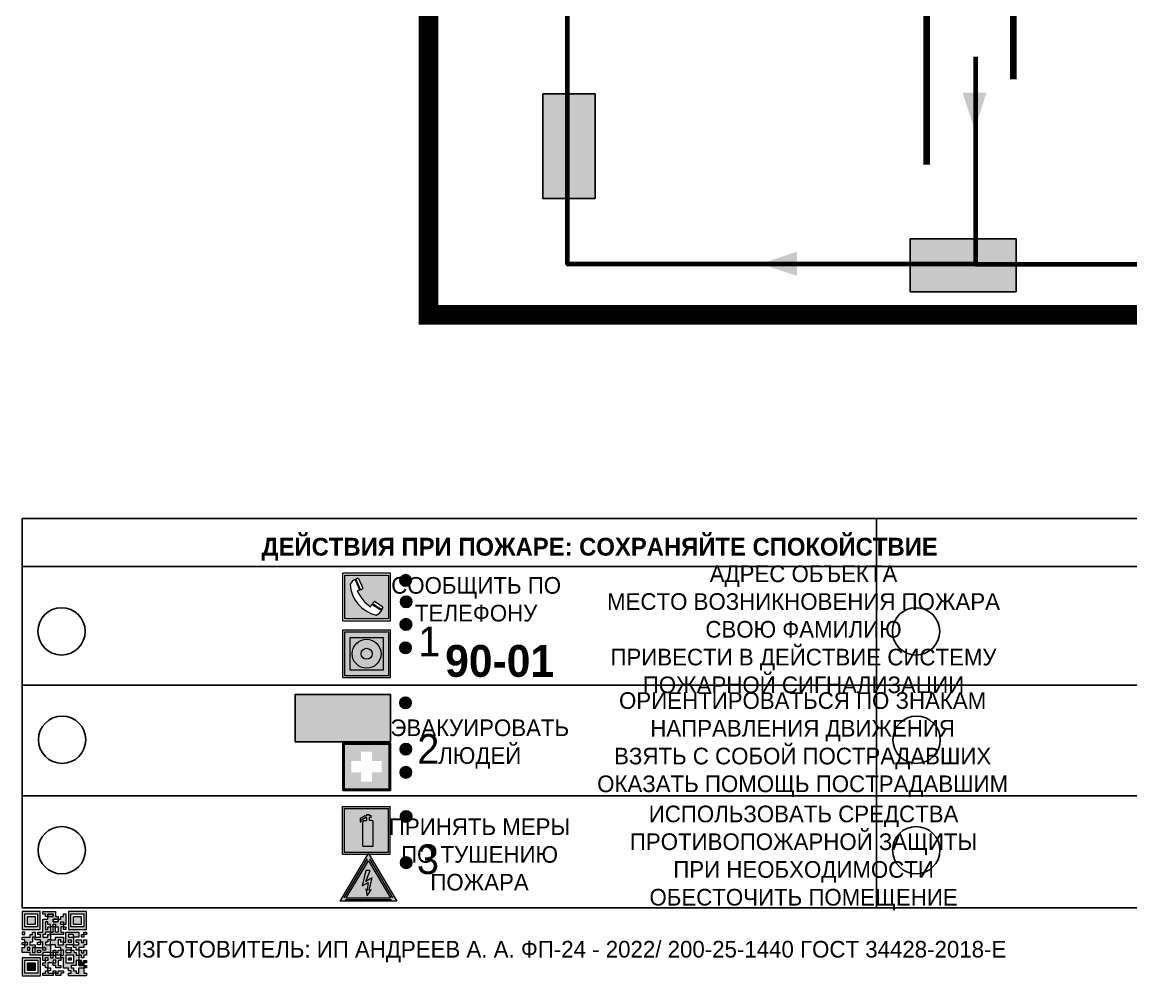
# Model space of a CAD drawing. Header units: millimetres. Extents: x 13810 to 67229, y 12374 to 21950.
# Drawn here: x 21746.5 to 21933, y 14166.9 to 14327.3 of the extents above; entities that cross this region are included whole.
import ezdxf

# ---------------------------------------------------------------- set-up
doc = ezdxf.new("R2010")
doc.units = ezdxf.units.MM
doc.layers.add('План_Штампы', color=7, linetype='Continuous')
doc.styles.add('обычный', font='arial.ttf')

# ---------------------------------------------------------------- blocks, each defined once
blk = doc.blocks.new('A$C3E6D3DDE')
at = {"lineweight": 5}
h = blk.add_hatch(color=40, dxfattribs=at)
h.paths.add_polyline_path([(24.1, 1.45), (16.46, -11.35), (31.74, -11.35)])
h.paths.add_polyline_path([(24.09, -0.46), (30.03, -10.41), (18.14, -10.41)], flags=16)
h.paths.add_polyline_path([(24.54, -3.08), (23.41, -6.02), (25.13, -5.01), (24.33, -8.5), (24.82, -8.27), (23.79, -9.86), (23.4, -8.04), (23.8, -8.43), (24.04, -6.29), (22.39, -7.25), (23.44, -3.08)], flags=0)
h = blk.add_hatch(color=256, dxfattribs=at)
h.paths.add_polyline_path([(24.37, 0.03, 0.567511), (23.82, 0.03), (17.59, -10.4, 0.582454), (17.86, -10.88), (30.32, -10.88, 0.582149), (30.6, -10.4)])
h.paths.add_polyline_path([(24.09, -0.46), (18.14, -10.41), (30.03, -10.41)], flags=16)
h.paths.add_polyline_path([(24.54, -3.08), (23.41, -6.02), (25.13, -5.01), (24.33, -8.5), (24.82, -8.27), (23.79, -9.86), (23.4, -8.04), (23.8, -8.43), (24.04, -6.29), (22.39, -7.25), (23.44, -3.08)], flags=0)
h = blk.add_hatch(color=40, dxfattribs=at)
h.paths.add_polyline_path([(24.09, -0.46), (18.14, -10.41), (30.03, -10.41)])
h.paths.add_polyline_path([(24.82, -8.27), (23.79, -9.86), (23.4, -8.04), (23.8, -8.43), (24.04, -6.29), (22.39, -7.25), (23.44, -3.08), (24.54, -3.08), (23.41, -6.02), (25.13, -5.01), (24.33, -8.5)], flags=16)
at = {"color": 40, "lineweight": 5}
for p, q in [((16.46, -11.35), (24.1, 1.45)), ((24.1, 1.45), (31.74, -11.35))]:
    blk.add_line(p, q, dxfattribs=at)
at = {"lineweight": 5}
for p, q in [((17.59, -10.4), (23.82, 0.03)), ((24.37, 0.03), (30.6, -10.4)), ((18.14, -10.41), (24.09, -0.46)), ((24.09, -0.46), (30.03, -10.41)), ((23.44, -3.08), (22.39, -7.25)), ((23.41, -6.02), (24.54, -3.08)), ((25.13, -5.01), (23.41, -6.02)), ((24.54, -3.08), (23.44, -3.08)), ((24.33, -8.5), (25.13, -5.01)), ((22.39, -7.25), (24.04, -6.29)), ((23.8, -8.43), (23.4, -8.04)), ((23.4, -8.04), (23.79, -9.86)), ((23.79, -9.86), (24.82, -8.27)), ((24.04, -6.29), (23.8, -8.43)), ((24.82, -8.27), (24.33, -8.5)), ((17.86, -10.88), (30.32, -10.88)), ((18.14, -10.41), (30.03, -10.41))]:
    blk.add_line(p, q, dxfattribs=at)
at = {"color": 50, "lineweight": 5}
blk.add_line((31.74, -11.35), (16.46, -11.35), dxfattribs=at)
blk = doc.blocks.new('A$C456E1F9C')
at = {"lineweight": 5}
h = blk.add_hatch(color=242, dxfattribs=at)
h.paths.add_polyline_path([(0.51, -1.47), (0.51, -13.26), (12.29, -13.26), (12.29, -1.47)])
h.paths.add_polyline_path([(5.42, -4.95, -0.254479), (4.78, -5.4), (3.52, -2.53, -0.209735), (4.23, -2.4)], flags=16)
h.paths.add_polyline_path([(8.53, -8.6), (10.87, -10.17), (10.54, -10.76), (8.03, -9.13, -0.192251)], flags=16)
h.paths.add_polyline_path([(4.61, -5.49, 0.005518), (3.87, -5.72, 0.128647), (7.49, -10.01, 0.00809), (7.83, -9.33), (10.47, -10.97, -0.16736), (8.99, -12.25, -0.327862), (1.95, -3.95, -0.166952), (3.36, -2.62)], flags=16)
at = {"color": 242, "lineweight": 5}
for p, q in [((0, -13.77), (0, -0.97)), ((12.8, -0.97), (0, -0.97)), ((4.61, -5.49), (3.36, -2.62)), ((3.52, -2.53), (4.78, -5.4)), ((4.23, -2.4), (5.42, -4.95)), ((12.8, -13.77), (12.8, -0.97)), ((10.81, -10.12), (8.53, -8.6)), ((7.83, -9.33), (10.47, -10.97)), ((8.03, -9.13), (10.54, -10.76)), ((10.54, -10.76), (10.8, -10.3)), ((10.8, -10.3), (10.81, -10.12)), ((0, -13.77), (12.8, -13.77))]:
    blk.add_line(p, q, dxfattribs=at)
blk.add_lwpolyline([(0.51, -1.47), (12.29, -1.47), (12.29, -13.26), (0.51, -13.26)], close=True, dxfattribs=at)
for centre, radius, start, end in [((4.59, -5.34), 2.99, 114.2845, 152.1974), ((4.02, -3.27), 0.891, 76.3284, 123.7092), ((11.12, -3.31), 9.19, 183.9915, 256.6009), ((14.98, -39.1), 35.17, 107.1487, 108.4135), ((13.86, -0.94), 11.08, 205.5536, 234.8762), ((4.68, -4.59), 0.824, 276.9621, 334.0723), ((8.94, -9.5), 0.989, 114.4092, 157.9388), ((-13.31, 0.8), 23.44, 332.5487, 334.4027), ((7.87, -9.46), 3, 291.9291, 329.9329)]:
    blk.add_arc(centre, radius, start, end, dxfattribs=at)
blk = doc.blocks.new('A$C54414219')
at = {"true_color": 0xffffff}
h = blk.add_hatch(color=7, dxfattribs=at)
h.paths.add_polyline_path([(2.39, -9.45), (2.39, -18.3), (11.23, -18.3), (11.23, -9.45)], flags=0)
h.paths.add_polyline_path([(10.71, -13.87, -1), (2.92, -13.87, -1)], flags=0)
h.paths.add_polyline_path([(8.3, -13.87, -1), (5.33, -13.87, -1)], flags=0)
h.paths.add_polyline_path([(0.41, -7.47), (0.41, -20.27), (13.21, -20.27), (13.21, -7.47)])
h.paths.add_polyline_path([(0.92, -19.77), (12.71, -19.77), (12.71, -7.98), (0.92, -7.98)], flags=16)
h.paths.add_polyline_path([(11.23, -9.45), (11.23, -18.3), (2.39, -18.3), (2.39, -9.45)], flags=0)
at = {"lineweight": 5}
h = blk.add_hatch(color=242, dxfattribs=at)
h.paths.add_polyline_path([(12.71, -7.98), (0.92, -7.98), (0.92, -19.77), (12.71, -19.77)])
h.paths.add_polyline_path([(11.23, -18.3), (2.39, -18.3), (2.39, -9.45), (11.23, -9.45)], flags=16)
h.paths.add_polyline_path([(10.71, -13.87, -1), (2.92, -13.87, -1)], flags=0)
h.paths.add_polyline_path([(8.3, -13.87, -1), (5.33, -13.87, -1)], flags=0)
at = {"true_color": 0xffffff}
h = blk.add_hatch(color=7, dxfattribs=at)
h.paths.add_polyline_path([(2.39, -9.45), (2.39, -18.3), (11.23, -18.3), (11.23, -9.45)])
h.paths.add_polyline_path([(10.71, -13.87, -1), (2.92, -13.87, -1)], flags=16)
h.paths.add_polyline_path([(8.3, -13.87, -1), (5.33, -13.87, -1)], flags=0)
at = {"lineweight": 5}
h = blk.add_hatch(color=242, dxfattribs=at)
h.paths.add_polyline_path([(2.92, -13.87, 1), (10.71, -13.87, 1)])
h.paths.add_polyline_path([(8.3, -13.87, -1), (5.33, -13.87, -1)], flags=16)
at = {"color": 242, "lineweight": 5}
for p, q in [((0.41, -20.27), (0.41, -7.47)), ((0.41, -7.47), (13.21, -7.47)), ((0.41, -7.47), (13.21, -7.47)), ((13.21, -20.27), (13.21, -7.47)), ((0.41, -20.27), (13.21, -20.27))]:
    blk.add_line(p, q, dxfattribs=at)
for points in [[(0.92, -7.98), (12.71, -7.98), (12.71, -19.77), (0.92, -19.77)], [(2.39, -9.45), (11.23, -9.45), (11.23, -18.3), (2.39, -18.3)]]:
    blk.add_lwpolyline(points, close=True, dxfattribs=at)
for radius in [3.89, 1.49]:
    blk.add_circle((6.81, -13.87), radius, dxfattribs=at)
blk = doc.blocks.new('A$C32E8229D')
at = {"true_color": 0xffffff}
blk.add_hatch(color=7, dxfattribs=at).paths.add_polyline_path([(0, 0), (0, -8), (16, -8), (16, 0)])
h = blk.add_hatch(color=126)
h.paths.add_polyline_path([(0.2, -0.2), (15.8, -0.2), (15.8, -7.8), (0.2, -7.8)])
h.paths.add_polyline_path([(13.49, -2.05), (12.08, -2.05), (11.37, -2.63, 0.162397), (11.29, -2.84), (11.29, -3.63), (10.35, -3.63), (10.35, -4.05), (11.68, -4.05), (11.68, -3.48), (12.26, -4.28), (11.29, -5.1), (11.29, -6.78), (11.85, -6.78), (11.85, -5.44), (12.8, -4.64), (12.8, -5.94), (14.46, -5.94), (14.46, -5.39), (13.45, -5.39), (13.45, -3.97), (12.46, -2.59), (13.15, -2.59), (13.69, -3.34), (14.18, -3)], flags=16)
h.paths.add_polyline_path([(10.74, -1.82, 1), (11.8, -1.82, 1)], flags=16)
h.paths.add_polyline_path([(9.39, -3.59), (5.99, -3.59), (6.56, -3.03), (5.91, -3.03), (5.1, -3.83), (5.91, -4.64), (6.56, -4.64), (5.99, -4.09), (9.39, -4.09)], flags=16)
h.paths.add_polyline_path([(4.29, -1.08), (1.72, -1.08), (1.72, -6.6), (4.29, -6.6)], flags=16)
at = {"color": 126}
blk.add_lwpolyline([(16, -8), (0, -8), (0, 0), (16, 0)], close=True, dxfattribs=at)
blk = doc.blocks.new('A$C18900ED3')
h = blk.add_hatch(color=126)
h.paths.add_polyline_path([(-0.18, -0.18), (-7.02, -0.18), (-7.02, -7.02), (-0.18, -7.02)])
h.paths.add_polyline_path([(-5.89, -4.46), (-5.89, -2.77), (-4.46, -2.77), (-4.46, -1.31), (-2.77, -1.31), (-2.77, -2.77), (-1.33, -2.77), (-1.33, -4.46), (-2.77, -4.46), (-2.77, -5.89), (-4.46, -5.89), (-4.46, -4.46)], flags=16)
at = {"color": 126}
for p, q in [((-7.2, 0), (-7.2, -7.2)), ((0, 0), (-7.2, 0)), ((0, -7.2), (0, 0)), ((-7.02, -7.02), (-7.02, -0.18)), ((-7.02, -0.18), (-0.18, -0.18)), ((-0.18, -0.18), (-0.18, -7.02)), ((-7.2, -7.2), (0, -7.2)), ((-0.18, -7.02), (-7.02, -7.02))]:
    blk.add_line(p, q, dxfattribs=at)
blk = doc.blocks.new('A$C3AD82952')
at = {"true_color": 0xf5f5ff}
h = blk.add_hatch(color=7, dxfattribs=at)
h.dxf.hatch_style = 1
h.paths.add_polyline_path([(8.21, 8.73, 0.414214), (7.89, 9.05), (7.22, 9.05), (7.22, 9.92), (7.59, 9.92, 1), (7.57, 10.36), (7.22, 10.36), (7.22, 10.6), (6.43, 10.6), (6.43, 10.36), (6.01, 10.36), (4.74, 9.59), (4.74, 8.69), (4.98, 8.73), (4.98, 9.26), (6.12, 9.91), (6.43, 9.91), (6.43, 9.05), (5.76, 9.05, 0.414214), (5.44, 8.73), (5.44, 2.2), (8.21, 2.2)], flags=0)
h.paths.add_polyline_path([(12.8, 12.8), (0, 12.8), (0, 0), (12.8, 0)])
h.paths.add_polyline_path([(0.51, 12.29), (12.29, 12.29), (12.29, 0.51), (0.51, 0.51)], flags=16)
h.paths.add_polyline_path([(4.74, 9.59), (6.01, 10.36), (6.43, 10.36), (6.43, 10.6), (7.22, 10.6), (7.22, 10.36), (7.59, 10.36, -0.94586), (7.59, 9.92), (7.22, 9.92), (7.22, 9.05), (7.89, 9.05, -0.414214), (8.21, 8.73), (8.21, 2.2), (5.44, 2.2), (5.44, 8.73, -0.414214), (5.76, 9.05), (6.43, 9.05), (6.43, 9.91), (6.12, 9.91), (4.98, 9.26), (4.98, 8.73), (4.74, 8.69)], flags=0)
h = blk.add_hatch(color=242)
h.dxf.hatch_style = 1
h.paths.add_polyline_path([(12.29, 12.29), (0.51, 12.29), (0.51, 0.51), (12.29, 0.51)])
h.paths.add_polyline_path([(4.74, 8.69), (4.74, 9.59), (6.01, 10.36), (6.43, 10.36), (6.43, 10.6), (7.22, 10.6), (7.22, 10.36), (7.59, 10.36, -0.94586), (7.59, 9.92), (7.22, 9.92), (7.22, 9.05), (7.89, 9.05, -0.414214), (8.21, 8.73), (8.21, 2.2), (5.44, 2.2), (5.44, 8.73, -0.414214), (5.76, 9.05), (6.43, 9.05), (6.43, 9.91), (6.12, 9.91), (4.98, 9.26), (4.98, 8.73)], flags=16)
h = blk.add_hatch(color=7, dxfattribs=at)
h.dxf.hatch_style = 1
h.paths.add_polyline_path([(8.21, 8.73, 0.414214), (7.89, 9.05), (7.22, 9.05), (7.22, 9.92), (7.59, 9.92, 1), (7.57, 10.36), (7.22, 10.36), (7.22, 10.6), (6.43, 10.6), (6.43, 10.36), (6.01, 10.36), (4.74, 9.59), (4.74, 8.69), (4.98, 8.73), (4.98, 9.26), (6.12, 9.91), (6.43, 9.91), (6.43, 9.05), (5.76, 9.05, 0.414214), (5.44, 8.73), (5.44, 2.2), (8.21, 2.2)])
at = {"color": 242, "lineweight": 5}
for p, q in [((0, 0), (0, 12.8)), ((0, 12.8), (12.8, 12.8)), ((12.8, 0), (12.8, 12.8)), ((6.01, 10.36), (4.74, 9.59)), ((4.74, 9.59), (4.74, 8.69)), ((4.98, 9.26), (6.12, 9.91)), ((4.98, 8.73), (4.98, 9.26)), ((5.76, 9.05), (6.43, 9.05)), ((6.01, 10.36), (6.43, 10.36)), ((6.12, 9.91), (6.43, 9.91)), ((7.22, 10.6), (6.43, 10.6)), ((6.43, 10.6), (6.43, 10.36)), ((6.43, 9.91), (6.43, 9.05)), ((7.22, 10.36), (7.22, 10.6)), ((7.59, 10.36), (7.22, 10.36)), ((7.22, 9.05), (7.22, 9.92)), ((7.59, 9.92), (7.22, 9.92)), ((7.89, 9.05), (7.22, 9.05)), ((4.74, 8.69), (4.98, 8.73)), ((5.44, 2.2), (5.44, 8.73)), ((8.21, 2.2), (8.21, 8.73)), ((0, 0), (12.8, 0)), ((5.44, 2.2), (8.21, 2.2))]:
    blk.add_line(p, q, dxfattribs=at)
blk.add_lwpolyline([(0.51, 12.29), (12.29, 12.29), (12.29, 0.51), (0.51, 0.51)], close=True, dxfattribs=at)
for centre, radius, start, end in [((5.76, 8.73), 0.32, 90, 180), ((7.58, 10.14), 0.223, 273.1875, 86.8125), ((7.89, 8.73), 0.32, 0, 90)]:
    blk.add_arc(centre, radius, start, end, dxfattribs=at)
blk = doc.blocks.new('QR')
at = {"lineweight": 0}
h = blk.add_hatch(color=256, dxfattribs=at)
h.dxf.hatch_style = 1
h.paths.add_polyline_path([(9241.16, 2687.38), (9242.01, 2687.38), (9242.01, 2687.83), (9241.59, 2687.83), (9241.59, 2688.68), (9239.45, 2688.68), (9239.45, 2688.25), (9239.86, 2688.25), (9239.86, 2687.83), (9240.29, 2687.83), (9240.29, 2688.25), (9241.16, 2688.25), (9241.16, 2687.83), (9240.29, 2687.83), (9240.29, 2687.38), (9239.45, 2687.38), (9239.45, 2685.22), (9238.57, 2685.22), (9238.57, 2684.8), (9239.02, 2684.8), (9239.02, 2684.37), (9238.13, 2684.37), (9238.13, 2683.92), (9239.02, 2683.92), (9239.02, 2683.5), (9239.44, 2683.5), (9239.44, 2682.64), (9239.87, 2682.64), (9239.87, 2682.18), (9239.44, 2682.18), (9239.44, 2682.64), (9238.13, 2682.64), (9238.13, 2681.76), (9237.71, 2681.76), (9237.71, 2682.64), (9238.13, 2682.64), (9238.13, 2683.07), (9237.27, 2683.07), (9237.27, 2683.51), (9237.71, 2683.51), (9237.71, 2684.37), (9238.13, 2684.37), (9238.13, 2685.22), (9237.71, 2685.22), (9237.71, 2684.8), (9237.28, 2684.8), (9237.28, 2684.38), (9235.98, 2684.38), (9235.98, 2683.92), (9236.4, 2683.92), (9236.4, 2683.49), (9236.84, 2683.49), (9236.84, 2683.07), (9236.4, 2683.07), (9236.4, 2682.64), (9235.98, 2682.64), (9235.98, 2681.76), (9237.29, 2681.76), (9237.29, 2681.33), (9239.43, 2681.33), (9239.43, 2681.76), (9240.74, 2681.76), (9240.74, 2683.05), (9239.87, 2683.05), (9239.87, 2683.5), (9240.29, 2683.5), (9240.29, 2683.91), (9240.74, 2683.91), (9240.74, 2684.81), (9240.29, 2684.81), (9240.29, 2684.79), (9240.29, 2684.37), (9239.45, 2684.37), (9239.45, 2684.8), (9239.87, 2684.8), (9239.87, 2685.21), (9240.74, 2685.21), (9240.74, 2686.1), (9240.29, 2686.1), (9240.29, 2685.64), (9239.86, 2685.64), (9239.86, 2686.95), (9240.29, 2686.95), (9240.29, 2686.52), (9240.74, 2686.52), (9240.74, 2686.1), (9241.16, 2686.1), (9241.16, 2686.53), (9241.59, 2686.53), (9241.59, 2686.1), (9242.02, 2686.1), (9242.02, 2685.21), (9241.59, 2685.21), (9241.59, 2686.1), (9241.16, 2686.1), (9241.16, 2685.21), (9240.74, 2685.21), (9240.74, 2684.81), (9242.89, 2684.81), (9242.89, 2685.22), (9242.47, 2685.22), (9242.47, 2686.11), (9242.89, 2686.11), (9242.89, 2686.52), (9242.46, 2686.52), (9242.46, 2686.95), (9242.89, 2686.95), (9242.89, 2686.52), (9243.32, 2686.52), (9243.32, 2688.26), (9242.9, 2688.26), (9242.9, 2687.83), (9242.47, 2687.83), (9242.47, 2687.38), (9242.01, 2687.38), (9242.01, 2686.94), (9241.16, 2686.94)])
h.paths.add_polyline_path([(9239.02, 2682.18), (9239.02, 2681.76), (9238.54, 2681.76), (9238.54, 2682.18)], flags=16)
h.paths.add_polyline_path([(9237.27, 2682.65), (9237.27, 2682.19), (9236.83, 2682.19), (9236.83, 2682.65)], flags=16)
h = blk.add_hatch(color=256, dxfattribs=at)
h.dxf.hatch_style = 1
h.paths.add_polyline_path([(9238.15, 2687.83), (9236.83, 2687.83), (9236.83, 2686.52), (9238.15, 2686.52)], flags=0)
h.paths.add_polyline_path([(9239.01, 2685.65), (9239.01, 2688.68), (9235.98, 2688.68), (9235.98, 2685.65)])
h.paths.add_polyline_path([(9236.41, 2686.1), (9236.41, 2688.26), (9238.56, 2688.26), (9238.56, 2686.1)], flags=16)
h.paths.add_polyline_path([(9236.83, 2686.52), (9236.83, 2687.83), (9238.15, 2687.83), (9238.15, 2686.52)], flags=0)
h = blk.add_hatch(color=256, dxfattribs=at)
h.dxf.hatch_style = 1
h.paths.add_polyline_path([(9238.15, 2686.52), (9238.15, 2687.83), (9236.83, 2687.83), (9236.83, 2686.52)])
h.paths.add_polyline_path([(9245.91, 2686.52), (9245.91, 2687.83), (9244.59, 2687.83), (9244.59, 2686.52)], flags=0)
h.paths.add_polyline_path([(9246.77, 2685.65), (9246.77, 2688.68), (9243.74, 2688.68), (9243.74, 2685.65)])
h.paths.add_polyline_path([(9244.17, 2686.1), (9244.17, 2688.26), (9246.32, 2688.26), (9246.32, 2686.1)], flags=16)
h.paths.add_polyline_path([(9244.59, 2686.52), (9244.59, 2687.83), (9245.91, 2687.83), (9245.91, 2686.52)], flags=0)
h = blk.add_hatch(color=256, dxfattribs=at)
h.dxf.hatch_style = 1
h.paths.add_polyline_path([(9243.32, 2686.11), (9242.89, 2686.11), (9242.89, 2685.64), (9243.32, 2685.64)])
h.paths.add_polyline_path([(9239.02, 2683.07), (9239.02, 2683.5), (9238.56, 2683.5), (9238.56, 2683.07)])
h.paths.add_polyline_path([(9236.4, 2684.8), (9236.4, 2685.22), (9235.98, 2685.22), (9235.98, 2684.8)])
h.paths.add_polyline_path([(9236.4, 2683.07), (9236.4, 2683.49), (9235.98, 2683.49), (9235.98, 2683.07)])
h = blk.add_hatch(color=256, dxfattribs=at)
h.dxf.hatch_style = 1
h.paths.add_polyline_path([(9240.75, 2681.76), (9240.75, 2681.35), (9241.17, 2681.35), (9241.17, 2681.76)])
h.paths.add_polyline_path([(9241.6, 2682.18), (9241.17, 2682.18), (9241.17, 2681.76), (9241.6, 2681.76)])
h.paths.add_polyline_path([(9242.47, 2681.34), (9242.47, 2682.19), (9242.02, 2682.19), (9242.02, 2681.76), (9241.6, 2681.76), (9241.6, 2681.34)])
h.paths.add_polyline_path([(9239.87, 2678.3), (9239.44, 2678.3), (9239.44, 2677.89), (9241.17, 2677.89), (9241.17, 2678.3), (9240.28, 2678.3), (9240.28, 2678.73), (9239.87, 2678.73)])
h.paths.add_polyline_path([(9240.75, 2678.73), (9240.75, 2679.19), (9240.28, 2679.19), (9240.28, 2678.73)])
h.paths.add_polyline_path([(9241.6, 2678.73), (9241.17, 2678.73), (9241.17, 2678.3), (9241.6, 2678.3)])
h.paths.add_polyline_path([(9242.02, 2678.3), (9241.6, 2678.3), (9241.6, 2677.89), (9242.48, 2677.89), (9242.48, 2678.31), (9242.9, 2678.31), (9242.9, 2678.73), (9242.02, 2678.73)])
h.paths.add_polyline_path([(9246.36, 2684.37), (9246.36, 2684.79), (9245.93, 2684.79), (9245.93, 2684.37)])
h.paths.add_polyline_path([(9246.78, 2685.2), (9246.36, 2685.2), (9246.36, 2684.79), (9246.78, 2684.79)])
h.paths.add_polyline_path([(9245.91, 2687.83), (9244.59, 2687.83), (9244.59, 2686.52), (9245.91, 2686.52)])
h = blk.add_hatch(color=256, dxfattribs=at)
h.dxf.hatch_style = 1
h.paths.add_polyline_path([(9243.32, 2682.64), (9243.32, 2683.07), (9244.62, 2683.07), (9244.62, 2684.37), (9243.74, 2684.37), (9243.74, 2684.8), (9244.62, 2684.8), (9244.62, 2684.37), (9245.48, 2684.37), (9245.48, 2685.22), (9243.32, 2685.22), (9243.32, 2683.5), (9242.89, 2683.5), (9242.89, 2683.06), (9242.01, 2683.06), (9242.01, 2683.91), (9242.47, 2683.91), (9242.47, 2683.5), (9242.89, 2683.5), (9242.89, 2684.38), (9241.59, 2684.38), (9241.59, 2683.91), (9240.74, 2683.91), (9240.74, 2683.05), (9241.59, 2683.05), (9241.59, 2682.64), (9242.47, 2682.64), (9242.47, 2682.19), (9242.91, 2682.19), (9242.91, 2681.34), (9242.48, 2681.34), (9242.48, 2680.91), (9242.91, 2680.91), (9242.91, 2679.17), (9243.75, 2679.17), (9243.75, 2678.73), (9244.2, 2678.73), (9244.2, 2678.3), (9243.75, 2678.3), (9243.75, 2677.88), (9246.78, 2677.88), (9246.78, 2678.3), (9246.35, 2678.3), (9246.35, 2679.19), (9245.48, 2679.19), (9245.48, 2678.31), (9245.05, 2678.31), (9245.05, 2678.73), (9244.62, 2678.73), (9244.62, 2679.19), (9244.2, 2679.19), (9244.2, 2679.61), (9245.05, 2679.61), (9245.05, 2680.46), (9245.48, 2680.46), (9245.48, 2681.34), (9245.04, 2681.34), (9245.04, 2681.76), (9244.63, 2681.76), (9244.63, 2682.19), (9244.21, 2682.19), (9244.21, 2681.76), (9243.32, 2681.76), (9243.32, 2682.19), (9244.21, 2682.19), (9244.21, 2682.64)])
h.paths.add_polyline_path([(9243.75, 2683.49), (9243.75, 2683.92), (9244.21, 2683.92), (9244.21, 2683.49)], flags=16)
h.paths.add_polyline_path([(9243.32, 2681.34), (9244.63, 2681.34), (9244.63, 2680.04), (9243.32, 2680.04)], flags=16)
h.paths.add_polyline_path([(9243.76, 2680.89), (9244.18, 2680.89), (9244.18, 2680.48), (9243.76, 2680.48)], flags=0)
h = blk.add_hatch(color=256, dxfattribs=at)
h.dxf.hatch_style = 1
h.paths.add_polyline_path([(9246.36, 2683.07), (9246.78, 2683.07), (9246.78, 2683.92), (9246.36, 2683.92), (9246.36, 2683.49), (9245.92, 2683.49), (9245.92, 2683.92), (9245.06, 2683.92), (9245.06, 2683.49), (9245.48, 2683.49), (9245.48, 2683.07), (9244.62, 2683.07), (9244.62, 2682.65), (9245.05, 2682.65), (9245.05, 2682.18), (9245.48, 2682.18), (9245.48, 2682.65), (9246.36, 2682.65)])
h.paths.add_polyline_path([(9246.78, 2682.18), (9246.36, 2682.18), (9246.36, 2681.75), (9245.92, 2681.75), (9245.92, 2682.18), (9245.48, 2682.18), (9245.48, 2681.34), (9245.48, 2681.34), (9245.94, 2681.34), (9245.94, 2680.91), (9246.36, 2680.91), (9246.36, 2681.34), (9246.78, 2681.34)])
h = blk.add_hatch(color=256, dxfattribs=at)
h.dxf.hatch_style = 1
h.paths.add_polyline_path([(9235.98, 2680.9), (9235.98, 2677.86), (9239.02, 2677.86), (9239.02, 2680.9)])
h.paths.add_polyline_path([(9238.57, 2680.48), (9238.57, 2678.32), (9236.41, 2678.32), (9236.41, 2680.48)], flags=16)
h.paths.add_polyline_path([(9238.15, 2680.05), (9238.15, 2678.74), (9236.83, 2678.74), (9236.83, 2680.05)], flags=0)
h = blk.add_hatch(color=256, dxfattribs=at)
h.dxf.hatch_style = 1
h.paths.add_polyline_path([(9242.02, 2680.46), (9242.48, 2680.46), (9242.48, 2680.91), (9241.58, 2680.91), (9241.58, 2681.35), (9241.17, 2681.35), (9241.17, 2680.91), (9240.75, 2680.91), (9240.75, 2681.33), (9239.43, 2681.33), (9239.43, 2680.46), (9239.86, 2680.46), (9239.86, 2680.92), (9240.3, 2680.92), (9240.3, 2680.46), (9239.86, 2680.46), (9239.86, 2680.04), (9239.44, 2680.04), (9239.44, 2679.62), (9239.86, 2679.62), (9239.86, 2679.19), (9240.29, 2679.19), (9240.29, 2680.03), (9241.18, 2680.03), (9241.18, 2680.47), (9241.6, 2680.47), (9241.6, 2680.03), (9241.18, 2680.03), (9241.18, 2679.61), (9241.6, 2679.61), (9241.6, 2679.19), (9242.47, 2679.19), (9242.47, 2679.6), (9242.02, 2679.6)])
h = blk.add_hatch(color=256, dxfattribs=at)
h.dxf.hatch_style = 1
h.paths.add_polyline_path([(9244.18, 2680.48), (9244.18, 2680.89), (9243.76, 2680.89), (9243.76, 2680.48)])
h = blk.add_hatch(color=256, dxfattribs=at)
h.dxf.hatch_style = 1
h.paths.add_polyline_path([(9245.93, 2680.04), (9245.93, 2680.46), (9245.48, 2680.46), (9245.48, 2679.62), (9246.35, 2679.62), (9246.35, 2680.04)])
h.paths.add_polyline_path([(9246.78, 2680.04), (9246.78, 2680.46), (9246.35, 2680.46), (9246.35, 2680.04)])
h.paths.add_polyline_path([(9246.78, 2679.18), (9246.78, 2679.62), (9246.35, 2679.62), (9246.35, 2679.18)])
h = blk.add_hatch(color=256, dxfattribs=at)
h.dxf.hatch_style = 1
h.paths.add_polyline_path([(9238.15, 2680.05), (9236.83, 2680.05), (9236.83, 2678.74), (9238.15, 2678.74)])
for points in [[(9237.71, 2685.22), (9238.13, 2685.22), (9238.13, 2684.37), (9237.71, 2684.37), (9237.71, 2683.51), (9237.27, 2683.51), (9237.27, 2683.07), (9238.13, 2683.07), (9238.13, 2682.64), (9237.71, 2682.64), (9237.71, 2681.76), (9238.13, 2681.76), (9238.13, 2682.64), (9239.44, 2682.64), (9239.44, 2683.5), (9239.02, 2683.5), (9239.02, 2683.07), (9238.56, 2683.07), (9238.56, 2683.5), (9239.02, 2683.5), (9239.02, 2683.92), (9238.13, 2683.92), (9238.13, 2684.37), (9239.02, 2684.37), (9239.02, 2684.8), (9238.57, 2684.8), (9238.57, 2685.22), (9239.45, 2685.22), (9239.45, 2687.38), (9240.29, 2687.38), (9240.29, 2687.83), (9239.86, 2687.83), (9239.86, 2688.25), (9239.45, 2688.25), (9239.45, 2688.68), (9241.59, 2688.68), (9241.59, 2687.83), (9242.01, 2687.83), (9242.01, 2687.38), (9242.47, 2687.38), (9242.47, 2687.83), (9242.9, 2687.83), (9242.9, 2688.26), (9243.32, 2688.26), (9243.32, 2686.52), (9242.89, 2686.52), (9242.89, 2686.11), (9243.32, 2686.11), (9243.32, 2685.64), (9242.89, 2685.64), (9242.89, 2686.11), (9242.47, 2686.11), (9242.47, 2685.22), (9242.89, 2685.22), (9242.89, 2684.81), (9240.74, 2684.81), (9240.74, 2683.91), (9241.59, 2683.91), (9241.59, 2684.38), (9242.89, 2684.38), (9242.89, 2683.5), (9242.47, 2683.5), (9242.47, 2683.91), (9242.01, 2683.91), (9242.01, 2683.06), (9242.89, 2683.06), (9242.89, 2683.5), (9243.32, 2683.5), (9243.32, 2685.22), (9245.48, 2685.22), (9245.48, 2684.37), (9244.62, 2684.37), (9244.62, 2683.07), (9245.48, 2683.07), (9245.48, 2683.49), (9245.06, 2683.49), (9245.06, 2683.92), (9245.92, 2683.92), (9245.92, 2683.49), (9246.36, 2683.49), (9246.36, 2683.92), (9246.78, 2683.92), (9246.78, 2683.07), (9246.36, 2683.07), (9246.36, 2682.65), (9245.48, 2682.65), (9245.48, 2682.18), (9245.92, 2682.18), (9245.92, 2681.75), (9246.36, 2681.75), (9246.36, 2682.18), (9246.78, 2682.18), (9246.78, 2681.34), (9246.36, 2681.34), (9246.36, 2680.91), (9245.94, 2680.91), (9245.94, 2681.34), (9245.48, 2681.34), (9245.48, 2680.46), (9245.93, 2680.46), (9245.93, 2680.04), (9246.35, 2680.04), (9246.35, 2680.46), (9246.78, 2680.46), (9246.78, 2680.04), (9246.78, 2680.04), (9246.35, 2680.04), (9246.35, 2679.62), (9246.78, 2679.62), (9246.78, 2679.18), (9246.35, 2679.18), (9246.35, 2678.3), (9246.78, 2678.3), (9246.78, 2677.88), (9243.75, 2677.88), (9243.75, 2678.3), (9244.2, 2678.3), (9244.2, 2678.73), (9243.75, 2678.73), (9243.75, 2679.17), (9242.91, 2679.17), (9242.91, 2680.91), (9242.48, 2680.91), (9242.48, 2680.46), (9242.02, 2680.46), (9242.02, 2679.6), (9242.47, 2679.6), (9242.47, 2679.19), (9241.6, 2679.19), (9241.6, 2679.61), (9241.18, 2679.61), (9241.18, 2680.03), (9240.29, 2680.03), (9240.29, 2679.19), (9240.75, 2679.19), (9240.75, 2678.73), (9240.28, 2678.73), (9240.28, 2678.3), (9241.17, 2678.3), (9241.17, 2678.73), (9241.6, 2678.73), (9241.6, 2678.3), (9242.02, 2678.3), (9242.02, 2678.73), (9242.9, 2678.73), (9242.9, 2678.31), (9242.48, 2678.31), (9242.48, 2677.89), (9241.6, 2677.89), (9241.6, 2678.3), (9241.17, 2678.3), (9241.17, 2677.89), (9239.44, 2677.89), (9239.44, 2678.3), (9239.87, 2678.3), (9239.87, 2678.73), (9240.28, 2678.73), (9240.28, 2679.19), (9240.29, 2679.19), (9239.86, 2679.19), (9239.86, 2679.62), (9239.44, 2679.62), (9239.44, 2680.04), (9239.86, 2680.04), (9239.86, 2680.46), (9239.43, 2680.46), (9239.43, 2681.33), (9237.29, 2681.33), (9237.29, 2681.76), (9235.98, 2681.76), (9235.98, 2682.64), (9236.4, 2682.64), (9236.4, 2683.07), (9235.98, 2683.07), (9235.98, 2683.49), (9236.4, 2683.49), (9236.4, 2683.92), (9235.98, 2683.92), (9235.98, 2684.38), (9237.28, 2684.38), (9237.28, 2684.8), (9237.71, 2684.8), (9237.71, 2685.22), (9237.92, 2685.22)], [(9240.74, 2686.1), (9240.74, 2686.52), (9240.29, 2686.52), (9240.29, 2686.95), (9239.86, 2686.95), (9239.86, 2685.64), (9240.29, 2685.64), (9240.29, 2686.1), (9240.74, 2686.1), (9240.74, 2686.52)], [(9240.74, 2685.21), (9239.87, 2685.21), (9239.87, 2684.8), (9239.45, 2684.8), (9239.45, 2684.37), (9240.29, 2684.37), (9240.29, 2684.79), (9240.29, 2684.81), (9240.74, 2684.81), (9240.74, 2685.21), (9239.87, 2685.21)], [(9244.62, 2684.37), (9244.62, 2684.8), (9243.74, 2684.8), (9243.74, 2684.37), (9244.62, 2684.37)], [(9240.74, 2683.05), (9240.74, 2681.76), (9239.43, 2681.76), (9239.43, 2681.33), (9240.75, 2681.33), (9240.75, 2681.35), (9240.75, 2680.91), (9241.17, 2680.91), (9241.17, 2681.35), (9241.58, 2681.35), (9241.58, 2680.91), (9242.48, 2680.91), (9242.48, 2681.34), (9242.91, 2681.34), (9242.91, 2682.19), (9242.47, 2682.19), (9242.47, 2682.64), (9241.59, 2682.64), (9241.59, 2683.05), (9240.74, 2683.05)], [(9240.74, 2683.91), (9240.29, 2683.91), (9240.29, 2683.5), (9239.87, 2683.5), (9239.87, 2683.05), (9240.74, 2683.05), (9240.74, 2683.91)], [(9244.62, 2683.07), (9243.32, 2683.07), (9243.32, 2682.64), (9244.21, 2682.64), (9244.21, 2682.19), (9243.32, 2682.19), (9243.32, 2681.76), (9244.21, 2681.76), (9244.21, 2682.19), (9244.63, 2682.19), (9244.63, 2681.76), (9245.04, 2681.76), (9245.04, 2681.34), (9245.48, 2681.34)], [(9245.48, 2682.18), (9245.05, 2682.18), (9245.05, 2682.65), (9244.62, 2682.65), (9244.62, 2683.07)], [(9239.86, 2680.46), (9239.86, 2680.92), (9240.3, 2680.92), (9240.3, 2680.46), (9239.86, 2680.46)], [(9241.6, 2681.76), (9242.02, 2681.76), (9242.02, 2682.19), (9242.47, 2682.19), (9242.47, 2681.34), (9241.6, 2681.34), (9241.6, 2681.76)], [(9245.48, 2680.46), (9245.05, 2680.46), (9245.05, 2679.61), (9244.2, 2679.61), (9244.2, 2679.19), (9244.62, 2679.19), (9244.62, 2678.73), (9245.05, 2678.73), (9245.05, 2678.31), (9245.48, 2678.31), (9245.48, 2679.19), (9246.35, 2679.19), (9246.35, 2679.07)], [(9245.48, 2682.18), (9245.48, 2681.34)], [(9246.35, 2679.62), (9245.48, 2679.62), (9245.48, 2680.46)], [(9245.48, 2680.46), (9245.48, 2679.62), (9246.35, 2679.62), (9246.35, 2680.04), (9245.93, 2680.04), (9245.93, 2680.46), (9245.48, 2680.46), (9245.48, 2679.62)], [(9246.35, 2679.62), (9246.35, 2679.18)]]:
    blk.add_lwpolyline(points, dxfattribs=at)
for points in [[(9235.98, 2685.65), (9239.01, 2685.65), (9239.01, 2688.68), (9235.98, 2688.68)], [(9236.41, 2688.26), (9238.56, 2688.26), (9238.56, 2686.1), (9236.41, 2686.1)], [(9240.29, 2687.83), (9241.16, 2687.83), (9241.16, 2688.25), (9240.29, 2688.25)], [(9240.29, 2688.25), (9241.16, 2688.25), (9241.16, 2687.83), (9240.29, 2687.83)], [(9243.74, 2685.65), (9246.77, 2685.65), (9246.77, 2688.68), (9243.74, 2688.68)], [(9244.17, 2688.26), (9246.32, 2688.26), (9246.32, 2686.1), (9244.17, 2686.1)], [(9236.83, 2687.83), (9238.15, 2687.83), (9238.15, 2686.52), (9236.83, 2686.52)], [(9241.16, 2686.1), (9240.74, 2686.1), (9240.74, 2685.21), (9241.16, 2685.21)], [(9242.01, 2687.38), (9241.16, 2687.38), (9241.16, 2686.94), (9242.01, 2686.94)], [(9241.16, 2687.38), (9242.01, 2687.38), (9242.01, 2686.94), (9241.16, 2686.94)], [(9241.16, 2686.53), (9241.59, 2686.53), (9241.59, 2686.1), (9241.16, 2686.1)], [(9241.59, 2686.1), (9242.02, 2686.1), (9242.02, 2685.21), (9241.59, 2685.21)], [(9242.89, 2686.52), (9242.46, 2686.52), (9242.46, 2686.95), (9242.89, 2686.95)], [(9244.59, 2687.83), (9245.91, 2687.83), (9245.91, 2686.52), (9244.59, 2686.52)], [(9235.98, 2684.8), (9236.4, 2684.8), (9236.4, 2685.22), (9235.98, 2685.22)], [(9245.93, 2684.79), (9246.36, 2684.79), (9246.36, 2684.37), (9245.93, 2684.37)], [(9246.36, 2685.2), (9246.78, 2685.2), (9246.78, 2684.79), (9246.36, 2684.79)], [(9236.4, 2683.07), (9236.84, 2683.07), (9236.84, 2683.49), (9236.4, 2683.49)], [(9236.83, 2682.19), (9237.27, 2682.19), (9237.27, 2682.65), (9236.83, 2682.65)], [(9239.44, 2682.64), (9239.87, 2682.64), (9239.87, 2682.18), (9239.44, 2682.18)], [(9243.75, 2683.92), (9244.21, 2683.92), (9244.21, 2683.49), (9243.75, 2683.49)], [(9235.98, 2677.86), (9239.02, 2677.86), (9239.02, 2680.9), (9235.98, 2680.9)], [(9236.41, 2680.48), (9238.57, 2680.48), (9238.57, 2678.32), (9236.41, 2678.32)], [(9238.54, 2682.18), (9239.02, 2682.18), (9239.02, 2681.76), (9238.54, 2681.76)], [(9240.75, 2681.76), (9241.17, 2681.76), (9241.17, 2681.35), (9240.75, 2681.35)], [(9241.17, 2682.18), (9241.6, 2682.18), (9241.6, 2681.76), (9241.17, 2681.76)], [(9241.18, 2680.03), (9241.6, 2680.03), (9241.6, 2680.47), (9241.18, 2680.47)], [(9243.32, 2680.04), (9244.63, 2680.04), (9244.63, 2681.34), (9243.32, 2681.34)], [(9243.76, 2680.89), (9244.18, 2680.89), (9244.18, 2680.48), (9243.76, 2680.48)], [(9236.83, 2680.05), (9238.15, 2680.05), (9238.15, 2678.74), (9236.83, 2678.74)]]:
    blk.add_lwpolyline(points, close=True, dxfattribs=at)

msp = doc.modelspace()

# ---------------------------------------------------------------- hatches: boundary and pattern name
at = {"lineweight": 0}
h = msp.add_hatch(color=256, dxfattribs=at)
h.dxf.hatch_style = 1
h.paths.add_polyline_path([(21810.01, 14233.43, 1), (21811.94, 14233.43, 1)])
h = msp.add_hatch(color=256, dxfattribs=at)
h.dxf.hatch_style = 1
h.paths.add_polyline_path([(21810.12, 14229.84, 1), (21812.05, 14229.84, 1)])
h = msp.add_hatch(color=256, dxfattribs=at)
h.dxf.hatch_style = 1
h.paths.add_polyline_path([(21810.08, 14226.03, 1), (21812.01, 14226.03, 1)])
h = msp.add_hatch(color=256, dxfattribs=at)
h.dxf.hatch_style = 1
h.paths.add_polyline_path([(21809.99, 14222.1, 1), (21811.93, 14222.1, 1)])
h = msp.add_hatch(color=256, dxfattribs=at)
h.dxf.hatch_style = 1
h.paths.add_polyline_path([(21810.01, 14212.84, 1), (21811.94, 14212.84, 1)])
h = msp.add_hatch(color=256, dxfattribs=at)
h.dxf.hatch_style = 1
h.paths.add_polyline_path([(21810.05, 14205.06, 1), (21811.98, 14205.06, 1)])
h = msp.add_hatch(color=256, dxfattribs=at)
h.dxf.hatch_style = 1
h.paths.add_polyline_path([(21810.04, 14201.15, 1), (21811.97, 14201.15, 1)])
h = msp.add_hatch(color=256, dxfattribs=at)
h.dxf.hatch_style = 1
h.paths.add_polyline_path([(21810.1, 14193.73, 1), (21812.03, 14193.73, 1)])
h = msp.add_hatch(color=256, dxfattribs=at)
h.dxf.hatch_style = 1
h.paths.add_polyline_path([(21810.1, 14185.96, 1), (21812.04, 14185.96, 1)])

# ---------------------------------------------------------------- linework, layer by layer
for points, const_width in [([(21919.18, 14448.62), (21814.82, 14448.62), (21814.82, 14278.09), (22247.96, 14278.09), (22247.96, 14448.62), (21919.18, 14448.62)], 3.3), ([(21898.65, 14303.32), (21898.65, 14373.56), (21913.24, 14373.56), (21913.24, 14363.24), (21932.07, 14363.24)], 1.1), ([(21932.07, 14357.37), (21913.24, 14357.37), (21913.24, 14317.69)], 1.1)]:
    msp.add_lwpolyline(points, dxfattribs=dict(at, const_width=const_width))
at = {"color": 126, "lineweight": 100, "true_color": 0x008754}
for points in [[(21906.84, 14286.61), (21838.23, 14286.61), (21838.23, 14398.76)], [(21906.84, 14321.49), (21906.84, 14286.61), (22022.27, 14286.61), (22022.27, 14329.41), (21957, 14329.41)]]:
    msp.add_lwpolyline(points, dxfattribs=at)
for points in [[(21746.47, 14235.78), (21890.23, 14235.78), (21890.23, 14243.83), (21746.47, 14243.83)], [(21890.23, 14235.78), (22034, 14235.78), (22034, 14243.83), (21890.23, 14243.83)], [(21746.47, 14235.78), (21890.23, 14235.78), (21890.23, 14178.38), (21746.47, 14178.38)], [(21890.23, 14235.78), (22034, 14235.78), (22034, 14178.38), (21890.23, 14178.38)]]:
    msp.add_lwpolyline(points, close=True)
for points in [[(21804.88, 14215.79), (21746.47, 14215.79), (21890.23, 14215.79)], [(21948.65, 14215.79), (21890.23, 14215.79), (22034, 14215.79)], [(21804.88, 14197.21), (21746.47, 14197.21), (21890.23, 14197.21)], [(21948.65, 14197.21), (21890.23, 14197.21), (22034, 14197.21)]]:
    msp.add_lwpolyline(points)
for centre, radius in [((21810.98, 14233.43), 0.966), ((21811.08, 14229.84), 0.966), ((21753.09, 14224.86), 3.98), ((21896.86, 14224.86), 3.98), ((21811.04, 14226.03), 0.966), ((21810.96, 14222.1), 0.966), ((21810.97, 14212.84), 0.966), ((21753.19, 14206.63), 3.98), ((21896.95, 14206.63), 3.98), ((21811.01, 14205.06), 0.966), ((21811.01, 14201.15), 0.966), ((21811.06, 14193.73), 0.966), ((21753.13, 14188.06), 3.98), ((21896.89, 14188.06), 3.98), ((21811.07, 14185.96), 0.966)]:
    msp.add_circle(centre, radius)
at = {"layer": 'План_Штампы', "color": 126, "true_color": 0x008754}
for points in [[(21904.68, 14315.45), (21908.71, 14315.44), (21906.72, 14309.26)], [(21876.82, 14288.69), (21876.82, 14284.67), (21870.64, 14286.65)]]:
    msp.add_solid(points, dxfattribs=at)

# ---------------------------------------------------------------- block references
at = {"xscale": -1.1, "yscale": 1.1, "zscale": 1.1, "rotation": 90}
msp.add_blockref('A$C32E8229D', (21834.07, 14315.25), dxfattribs=at)
for name, p, xscale, yscale, zscale in [('A$C456E1F9C', (21800.42, 14235.24), 0.625, 0.625, 0.625), ('A$C54414219', (21800.16, 14229.76), 0.625, 0.625, 0.625), ('A$C18900ED3', (21808.42, 14206.11), 1.111111111007631, 1.111111111007631, 1.111111111007631), ('A$C3AD82952', (21800.37, 14187.38), 0.625, 0.625, 0.625), ('A$C3E6D3DDE', (21789.66, 14186.57), 0.625, 0.625, 0.625)]:
    msp.add_blockref(name, p, dxfattribs=dict(xscale=xscale, yscale=yscale, zscale=zscale))
at = {"xscale": -1}
msp.add_blockref('A$C32E8229D', (21808.42, 14214.26), dxfattribs=at)
at = {"color": 22, "lineweight": 100, "true_color": 0xbb1e10}
msp.add_blockref('QR', (12510.51, 11489.07), dxfattribs=at)
at = {"layer": 'План_Штампы', "color": 126, "true_color": 0x008754, "xscale": 1.113761976465601, "yscale": 1.113761976465601, "zscale": 1.113761976465601, "rotation": 359.9978653237144}
msp.add_blockref('A$C32E8229D', (21895.88, 14290.89), dxfattribs=at)

# ---------------------------------------------------------------- texts
at = {"lineweight": 0, "attachment_point": 5, "style": 'обычный'}
for s, insert, char_height, width in [('{\\fProxima Nova Rg|b1|i0|c204|p2;ДЕЙСТВИЯ ПРИ ПОЖАРЕ: СОХРАНЯЙТЕ СПОКОЙСТВИЕ\\H1.6644x; }', (21843.63, 14238.66), 3, 175.1736), ('\\pi-8.4,l8.4,t8.4;{\\fProxima Nova Rg|b0|i0|c204|p2;АДРЕС ОБЪЕКТА\\PМЕСТО ВОЗНИКНОВЕНИЯ ПОЖАРА \\PСВОЮ ФАМИЛИЮ\\PПРИВЕСТИ В ДЕЙСТВИЕ СИСТЕМУ \\PПОЖАРНОЙ СИГНАЛИЗАЦИИ}', (21877.93, 14224.8), 2.8, 126.6484), ('{\\fProxima Nova Rg|b0|i0|c204|p2;СООБЩИТЬ ПО \\PТЕЛЕФОНУ}', (21822.85, 14230.24), 2.8, 126.6484), ('{\\fProxima Nova Rg|b0|i0|c204|p2;1\\H1.1667x; }', (21814.95, 14223.17), 5, 126.6484), ('{\\fProxima Nova Rg|b1|i0|c204|p2;\\H1.0714x;90-01\\fProxima Nova Rg|b0|i0|c204|p2;\\H0.93331x; \\H1.3449x; }', (21826.8, 14219.85), 5, 126.6484), ('\\pi-8.4,l8.4,t8.4;{\\fProxima Nova Rg|b0|i0|c204|p2;ОРИЕНТИРОВАТЬСЯ ПО ЗНАКАМ \\PНАПРАВЛЕНИЯ ДВИЖЕНИЯ\\PВЗЯТЬ С СОБОЙ ПОСТРАДАВШИХ\\PОКАЗАТЬ ПОМОЩЬ ПОСТРАДАВШИМ}', (21877.78, 14205.82), 2.8, 126.6484), ('{\\fProxima Nova Rg|b0|i0|c204|p2;ЭВАКУИРОВАТЬ \\PЛЮДЕЙ}', (21823.46, 14205.91), 2.8, 126.6484), ('{\\fProxima Nova Rg|b0|i0|c204|p2;2\\H1.1967x; }', (21814.8, 14205.09), 5, 126.6484), ('\\pi-8.4,l8.4,t8.4;{\\fProxima Nova Rg|b0|i0|c204|p2;ИСПОЛЬЗОВАТЬ СРЕДСТВА \\PПРОТИВОПОЖАРНОЙ ЗАЩИТЫ \\PПРИ НЕОБХОДИМОСТИ \\PОБЕСТОЧИТЬ ПОМЕЩЕНИЕ}', (21877.94, 14186.75), 2.8, 126.6484), ('{\\fProxima Nova Rg|b0|i0|c204|p2;ПРИНЯТЬ МЕРЫ \\PПО ТУШЕНИЮ \\PПОЖАРА}', (21823.42, 14187.33), 2.8, 126.6484), ('{\\fProxima Nova Rg|b0|i0|c204|p2;3\\H1.1967x; }', (21814.74, 14186.51), 5, 126.6484), ('\\pi-8.4,l8.4,t8.4;{\\fProxima Nova Rg|b0|i0|c204|p2;ИЗГОТОВИТЕЛЬ: ИП АНДРЕЕВ А. А.\\fProxima Nova Rg|b0|i0|c0|p2; \\fProxima Nova Rg|b0|i0|c204|p2;ФП-24 - 2022/ 200-25-1440 ГОСТ 34428-2018-Е\\H1.2266x; }', (21838.01, 14171), 2.8, 191.3484)]:
    msp.add_mtext(s, dxfattribs=dict(at, insert=insert, char_height=char_height, width=width))

doc.saveas('drawing.dxf')
